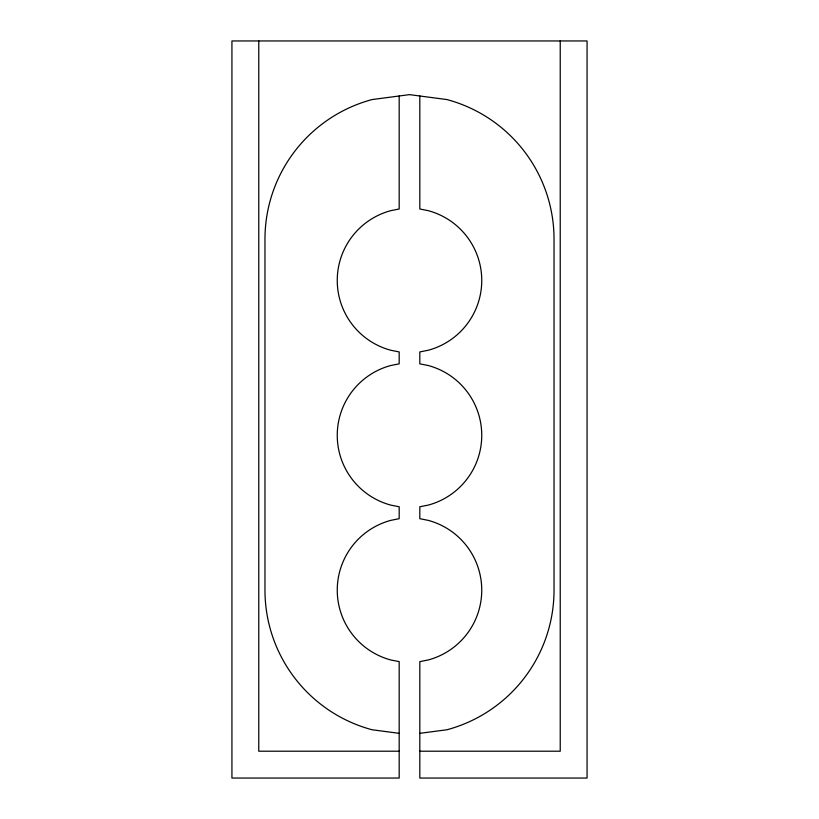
<?xml version="1.0" encoding="UTF-8"?>
<svg xmlns="http://www.w3.org/2000/svg" width="819" height="819" viewBox="0 0 819 819"><rect width="100%" height="100%" fill="white"/><g stroke="black" fill="none" stroke-linecap="round" stroke-linejoin="round"><path stroke-width="1.23" d="M419.819 733.333L446.908 729.77A144.533 144.533 0 0 0 554.033 590.161L554.033 239.158A144.533 144.533 0 0 0 446.908 99.56L409.5 94.635L372.092 99.56A144.533 144.533 0 0 0 264.967 239.158L264.967 590.161A144.533 144.533 0 0 0 372.092 729.77L399.181 733.333M399.181 751.207L258.773 751.207L258.773 40.95M419.819 751.207L560.227 751.207L560.227 40.95M419.819 95.987L419.819 208.988L428.204 210.657A72.267 72.267 0 0 1 428.204 350.256L419.819 351.924L419.819 363.841L428.204 365.509A72.267 72.267 0 0 1 428.204 505.108L419.819 506.777L419.819 518.693L428.204 520.362A72.267 72.267 0 0 1 428.204 659.96L419.819 661.629L419.819 778.05L587.069 778.05L587.069 40.95L231.931 40.95L231.931 778.05L399.181 778.05L399.181 661.629L390.796 659.96A72.267 72.267 0 0 1 390.796 520.362L399.181 518.693L399.181 506.777L390.796 505.108A72.267 72.267 0 0 1 390.796 365.509L399.181 363.841L399.181 351.924L390.796 350.256A72.267 72.267 0 0 1 390.796 210.657L399.181 208.988L399.181 95.987"/></g></svg>
